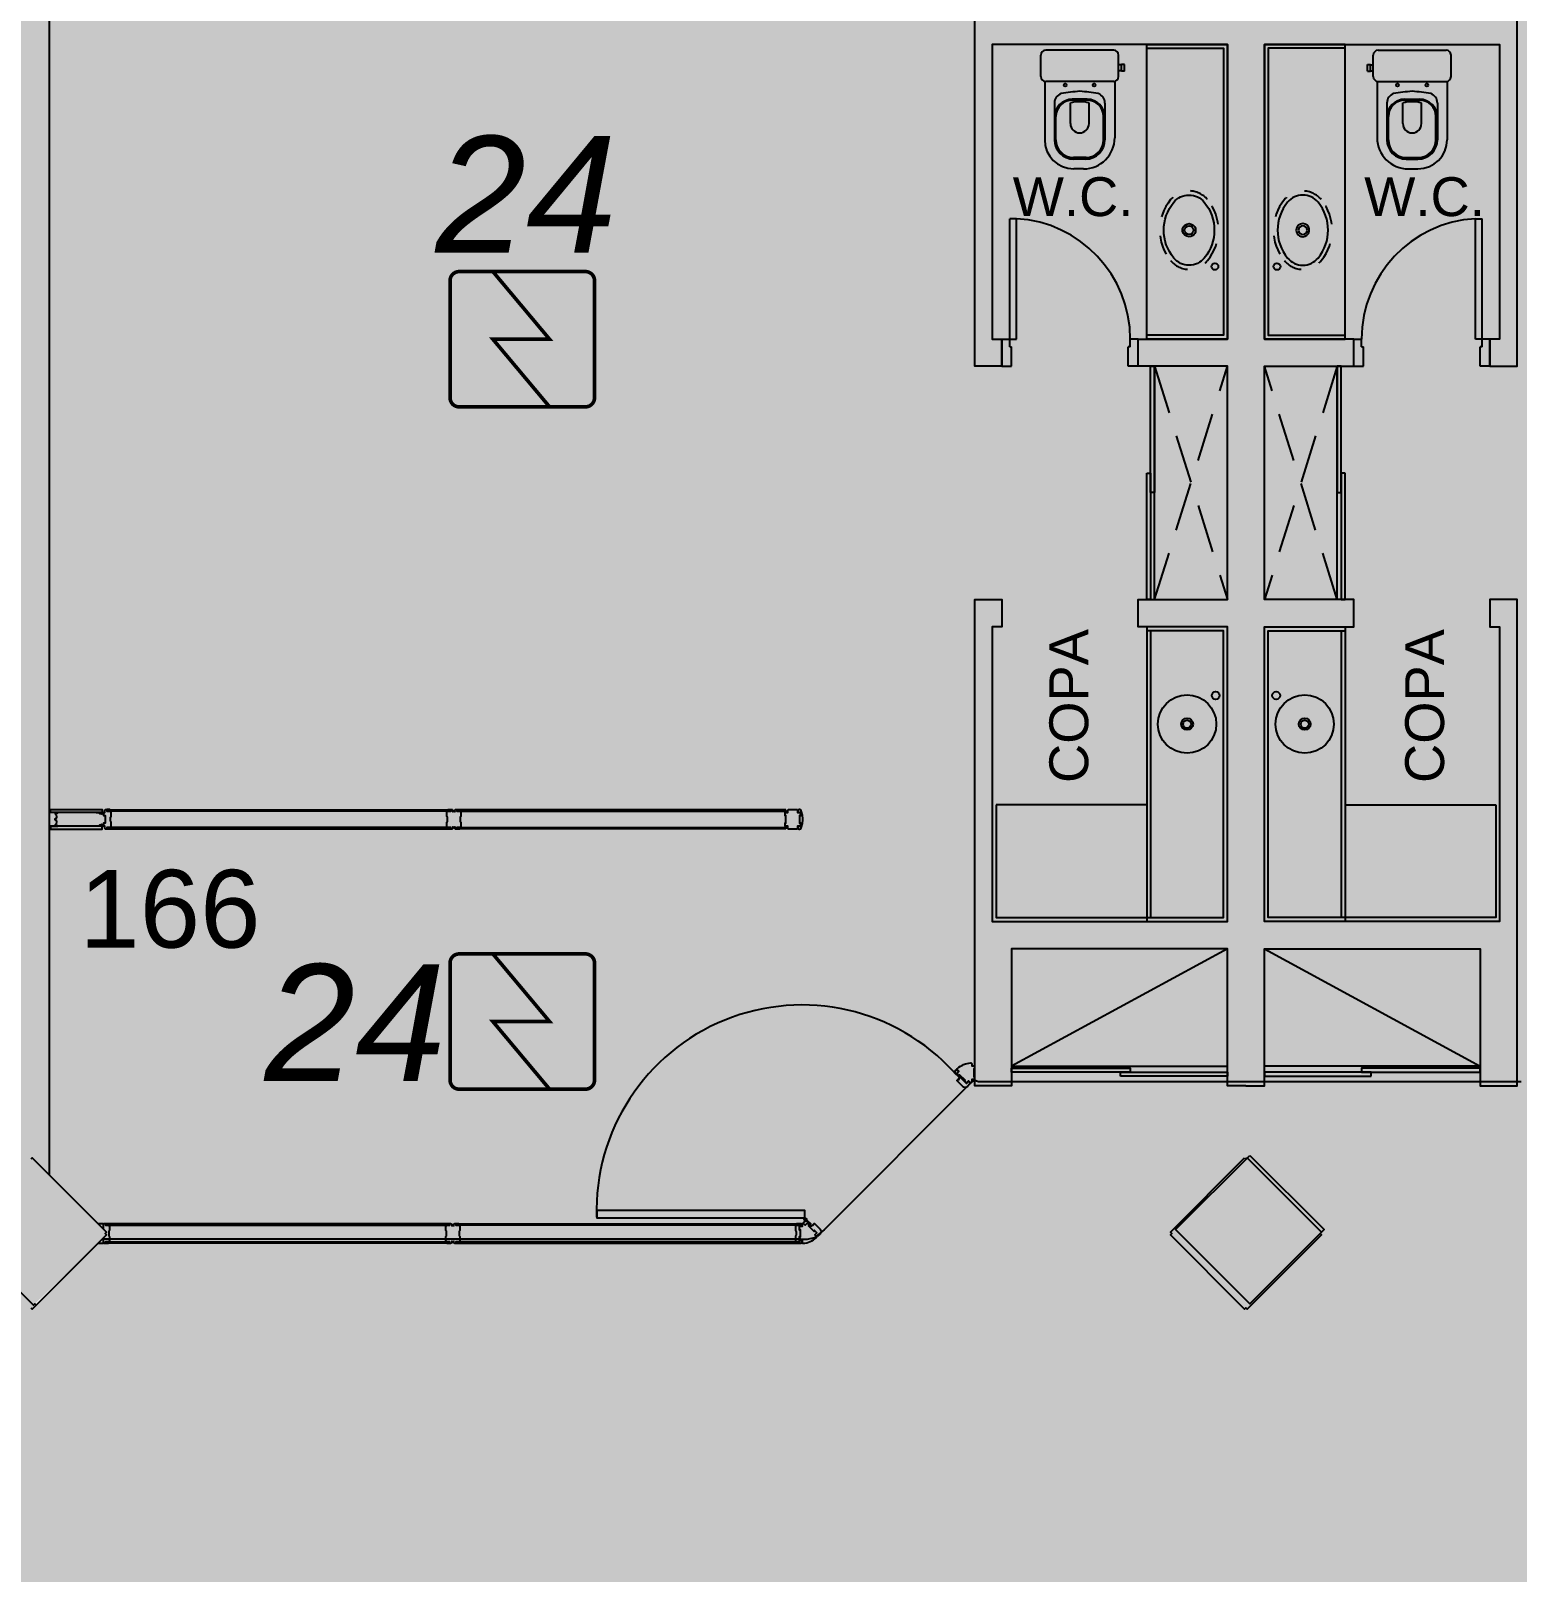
# Model space of a CAD drawing. Header units: metres. Extents: x -331 to 2982, y 362 to 2539.
# Drawn here: x 802.87 to 810.52, y 1625.07 to 1633 of the extents above; entities that cross this region are included whole.
import ezdxf

# ---------------------------------------------------------------- set-up
doc = ezdxf.new("R2010")
doc.units = ezdxf.units.M
for name, pattern in [('DASHED2', [0.375, 0.25, -0.125]), ('XR_BL2_3 PAV$0$CONTINUOUS', [0]), ('XR_BL2_3 PAV$0$HIDDEN', [0.375, 0.25, -0.125])]:
    doc.linetypes.add(name, pattern=pattern)
doc.layers.get('0').update_dxf_attribs({"color": 251})
doc.layers.add('_corredores', color=251, linetype='Continuous', plot=False)
doc.layers.add('_salas', color=251, linetype='Continuous', plot=False)
for name, color, linetype in [('ALV', 251, 'Continuous'), ('CX', 251, 'Continuous'), ('DET. FUMAÇA', 1, 'Continuous'), ('Detector_antigo', 84, 'Continuous'), ('Div', 251, 'Continuous'), ('Est', 251, 'Continuous'), ('Mob', 251, 'Continuous'), ('Proj', 251, 'DASHED2'), ('Texto_Salas', 251, 'Continuous'), ('vid', 251, 'Continuous')]:
    doc.layers.add(name, color=color, linetype=linetype)
doc.styles.add('ARIAL', font='arial.ttf')
doc.styles.add('X3G_ENTITY_1416BAE9', font='arial.ttf', dxfattribs={"height": 0.6})
doc.styles.add('X3G_ENTITY_142279F9', font='arial.ttf', dxfattribs={"height": 0.4})

# ---------------------------------------------------------------- blocks, each defined once
blk = doc.blocks.new('Detector de fumaça')
at = {"layer": 'DET. FUMAÇA', "linetype": 'Continuous', "lineweight": 15, "const_width": 0.0187}
blk.add_lwpolyline([(774.5995, 539.8158), (775.2491, 539.8158, -0.414214), (775.2958, 539.769), (775.2958, 539.1669, -0.414214), (775.2491, 539.1202), (774.5995, 539.1202, -0.414214), (774.5527, 539.1669), (774.5527, 539.769, -0.414214)], format="xyb", close=True, dxfattribs=at)
blk.add_lwpolyline([(774.773, 539.8158), (775.0645, 539.468), (774.773, 539.468), (775.0645, 539.1202)], dxfattribs=at)

msp = doc.modelspace()

# ---------------------------------------------------------------- hatches: boundary and pattern name
at = {"layer": '_corredores', "transparency": 33554508}
h = msp.add_hatch(color=256, dxfattribs=at)
h.dxf.hatch_style = 1
h.paths.add_polyline_path([(849.579, 1608.9411), (849.579, 1612.2161), (852.229, 1612.2161), (852.229, 1614.6511), (851.629, 1614.6511), (851.629, 1624.5643), (870.399, 1624.5643), (870.399, 1626.4001), (870.209, 1626.4001), (870.209, 1626.5971), (870.023, 1626.7843), (866.324, 1626.785), (866.3084, 1626.7515), (866.2038, 1626.8336), (865.4424, 1627.5943), (864.014, 1627.5943), (862.5855, 1627.5943), (861.7756, 1626.785), (861.74, 1626.785), (861.7364, 1626.7841), (861.7229, 1626.7829), (861.7049, 1626.7829), (858.1107, 1626.785), (857.764, 1626.4383), (857.4173, 1626.785), (853.8241, 1626.785), (853.8085, 1626.7515), (853.7038, 1626.8336), (852.9425, 1627.5943), (851.514, 1627.5943), (849.7675, 1627.5943), (849.7675, 1626.8343), (849.6275, 1626.8343), (849.6275, 1629.9143), (841.254, 1629.9143), (841.254, 1628.0743), (840.4941, 1628.0743), (840.4941, 1627.1161), (840.7759, 1626.8343), (840.3941, 1626.4525), (840.0615, 1626.785), (836.4544, 1626.785), (836.4387, 1626.7515), (836.3341, 1626.8336), (835.5727, 1627.5943), (834.1443, 1627.5943), (832.7159, 1627.5943), (831.9059, 1626.785), (831.8704, 1626.785), (831.8668, 1626.7841), (831.8533, 1626.7829), (831.8353, 1626.7829), (828.241, 1626.785), (827.8943, 1626.4383), (827.5477, 1626.785), (823.9539, 1626.785), (823.9383, 1626.7515), (823.8336, 1626.8336), (823.0723, 1627.5943), (821.6438, 1627.5943), (820.2154, 1627.5943), (819.4055, 1626.785), (819.3699, 1626.785), (819.3663, 1626.7841), (819.3528, 1626.7829), (819.3348, 1626.7829), (815.7405, 1626.785), (815.3939, 1626.4383), (815.0472, 1626.785), (811.4539, 1626.785), (811.4383, 1626.7515), (811.3337, 1626.8336), (810.5723, 1627.5943), (809.1439, 1627.5943), (807.7155, 1627.5943), (806.9055, 1626.785), (806.8699, 1626.785), (806.8664, 1626.7841), (806.8529, 1626.7829), (806.8349, 1626.7829), (803.2406, 1626.785), (802.8939, 1626.4383), (802.5473, 1626.785), (798.9539, 1626.785), (798.9383, 1626.7515), (798.8337, 1626.8336), (798.0723, 1627.5943), (796.6439, 1627.5943), (795.2155, 1627.5943), (794.4055, 1626.785), (794.3699, 1626.785), (794.3664, 1626.7841), (794.3529, 1626.7829), (794.3349, 1626.7829), (790.7406, 1626.785), (790.3939, 1626.4383), (790.0473, 1626.785), (786.454, 1626.785), (786.4384, 1626.7515), (786.3338, 1626.8336), (785.5724, 1627.5943), (784.144, 1627.5943), (782.7155, 1627.5943), (781.9056, 1626.785), (781.87, 1626.785), (781.8664, 1626.7841), (781.8529, 1626.7829), (781.8349, 1626.7829), (778.2407, 1626.785), (777.894, 1626.4383), (777.5473, 1626.785), (773.9541, 1626.785), (773.9385, 1626.7515), (773.8338, 1626.8336), (773.0725, 1627.5943), (771.644, 1627.5943), (770.2156, 1627.5943), (769.4057, 1626.785), (769.3701, 1626.785), (769.3665, 1626.7841), (769.353, 1626.7829), (769.335, 1626.7829), (765.635, 1626.7843), (765.449, 1626.5971), (765.449, 1626.4001), (765.259, 1626.4001), (765.259, 1624.5643), (770.104, 1624.5643), (770.104, 1614.6511), (770.414, 1614.6511), (770.414, 1605.5311), (765.029, 1605.5311), (765.029, 1610.8311), (763.829, 1610.8311), (763.829, 1605.5311), (755.929, 1605.5311), (755.929, 1610.8311), (754.829, 1610.8311), (754.829, 1605.5311), (746.079, 1605.5311), (746.079, 1601.9161), (748.449, 1601.9161), (748.449, 1603.6161), (748.049, 1603.6161), (748.049, 1603.8161), (754.474, 1603.8161), (754.474, 1603.6161), (754.149, 1603.6161), (754.149, 1601.9161), (754.474, 1601.9161), (754.474, 1601.7161), (754.474, 1601.1911), (757.974, 1601.1911), (757.974, 1603.5911), (757.974, 1603.7911), (768.029, 1603.7911), (768.029, 1603.7711), (768.834, 1603.7711), (768.834, 1595.8111), (768.004, 1595.8111), (768.004, 1595.7911), (762.364, 1595.7911), (762.364, 1590.5811), (754.174, 1590.5811), (754.174, 1593.0661), (752.499, 1593.0661), (752.499, 1560.5411), (752.299, 1560.5411), (752.299, 1561.4411), (751.199, 1561.4411), (751.199, 1558.1161), (752.299, 1558.1161), (752.299, 1559.1161), (752.499, 1559.1161), (752.499, 1557.1161), (755.419, 1557.1161), (755.419, 1558.9661), (753.924, 1558.9661), (753.924, 1563.4411), (754.189, 1563.4411), (754.189, 1587.6511), (760.824, 1587.6511), (760.824, 1587.7411), (768.929, 1587.7411), (768.929, 1563.8411), (770.329, 1563.8411), (770.329, 1587.7411), (771.929, 1587.7411), (773.029, 1587.7411), (775.879, 1587.7411), (775.879, 1586.6411), (777.179, 1586.6411), (777.179, 1587.7411), (788.779, 1587.7411), (788.779, 1586.6411), (790.079, 1586.6411), (790.079, 1587.7411), (802.329, 1587.7411), (804.029, 1587.7411), (844.979, 1587.7411), (844.979, 1587.9161), (845.279, 1587.9161), (845.279, 1587.5625), (845.279, 1563.2411), (806.429, 1563.2411), (806.429, 1563.4411), (806.629, 1563.4411), (806.629, 1565.7911), (806.229, 1565.7911), (806.229, 1585.1911), (806.629, 1585.1911), (806.629, 1587.5411), (803.039, 1587.5411), (803.039, 1576.8411), (798.689, 1576.8411), (796.094, 1576.8411, -0.496898), (794.3598, 1575.527), (793.5592, 1573.0628), (798.509, 1571.4495), (798.509, 1560.7211), (794.829, 1560.7211), (794.829, 1560.5411), (794.829, 1557.5511), (801.129, 1557.5511), (801.129, 1556.4511), (802.329, 1556.4511), (802.329, 1557.5511), (805.229, 1557.5511), (805.229, 1556.4511), (806.429, 1556.4511), (806.429, 1560.6911), (845.279, 1560.6911), (845.279, 1555.9965), (846.404, 1555.9965), (846.404, 1556.8911), (846.054, 1556.8911), (846.054, 1556.9911), (846.454, 1556.9911), (846.454, 1560.6911), (849.204, 1560.6911), (849.204, 1556.9911), (849.604, 1556.9911), (849.604, 1556.8911), (849.254, 1556.8911), (849.254, 1555.9965), (850.479, 1555.9965), (850.479, 1563.2411), (849.579, 1563.2411), (849.579, 1572.2911), (849.579, 1575.9411), (849.579, 1587.5625), (849.579, 1588.1411), (849.679, 1588.1411), (849.679, 1587.9911), (866.719, 1587.9911), (870.339, 1587.9911), (870.339, 1595.7911), (866.429, 1595.7911), (866.429, 1595.7211), (852.429, 1595.7211), (852.429, 1590.3911), (849.579, 1590.3911)])
h.paths.add_polyline_path([(845.139, 1595.8411), (845.279, 1595.8411), (845.279, 1590.3411), (839.679, 1590.3411), (775.879, 1590.3411), (773.004, 1590.3411), (773.004, 1595.8111), (771.774, 1595.8111), (771.774, 1603.7661), (773.119, 1603.7661), (773.119, 1603.8211), (845.139, 1603.8211)], flags=16)
h.paths.add_polyline_path([(846.026, 1605.5311), (845.019, 1605.5311), (845.019, 1609.9311), (845.029, 1610.8311), (843.829, 1610.8311), (843.829, 1605.5311), (835.029, 1605.5311), (835.029, 1610.8311), (833.829, 1610.8311), (833.829, 1605.5311), (825.029, 1605.5311), (825.029, 1610.8311), (823.829, 1610.8311), (823.829, 1605.5311), (815.029, 1605.5311), (815.029, 1610.8311), (813.829, 1610.8311), (813.829, 1605.5311), (805.029, 1605.5311), (805.029, 1610.8311), (803.829, 1610.8311), (803.829, 1605.5311), (795.029, 1605.5311), (795.029, 1610.8311), (793.829, 1610.8311), (793.829, 1605.5311), (785.029, 1605.5311), (785.029, 1610.8311), (783.829, 1610.8311), (783.829, 1605.5311), (775.029, 1605.5311), (775.029, 1610.8311), (773.999, 1610.8311), (773.999, 1605.5311), (773.214, 1605.5311), (773.214, 1614.6511), (773.144, 1614.6511), (773.1437, 1620.1313), (775.1643, 1620.1313), (775.1643, 1622.0513), (773.6443, 1622.0513), (773.6443, 1621.6313), (773.184, 1621.6313), (773.184, 1624.5643), (845.949, 1624.5632), (845.9494, 1621.6313), (845.4887, 1621.6313), (845.4887, 1622.0513), (843.9887, 1622.0513), (843.9887, 1621.6313), (843.9687, 1620.1313), (845.9487, 1620.1313), (845.949, 1614.6511), (846.026, 1614.6511)], flags=16)
h.paths.add_polyline_path([(865.1904, 1593.8059, -2.788173), (864.4071, 1590.6278), (864.5694, 1590.7057), (864.758, 1590.3806), (866.0583, 1591.2781, -0.450063), (866.3503, 1592.4627), (865.616, 1593.8618), (865.2979, 1593.6615)], flags=16)
h.paths.add_polyline_path([(845.264, 1626.4525), (844.8822, 1626.8343), (845.264, 1627.2162), (845.6458, 1626.8343)], flags=16)
h.paths.add_polyline_path([(851.514, 1626.4525), (851.1322, 1626.8343), (851.514, 1627.2162), (851.8958, 1626.8343)], flags=16)
h.paths.add_polyline_path([(834.1442, 1626.4525), (833.7624, 1626.8343), (834.1442, 1627.2162), (834.526, 1626.8343)], flags=16)
h.paths.add_polyline_path([(864.014, 1626.4525), (863.6322, 1626.8343), (864.014, 1627.2162), (864.3958, 1626.8343)], flags=16)
h.paths.add_polyline_path([(821.6442, 1626.4525), (821.2623, 1626.8343), (821.6442, 1627.2162), (822.026, 1626.8343)], flags=16)
h.paths.add_polyline_path([(809.5258, 1626.8343), (809.144, 1626.4525), (808.7622, 1626.8343), (809.144, 1627.2162)], flags=16)
h.paths.add_polyline_path([(797.0258, 1626.8343), (796.644, 1626.4525), (796.2622, 1626.8343), (796.644, 1627.2162)], flags=16)
h.paths.add_polyline_path([(784.5258, 1626.8343), (784.1439, 1626.4525), (783.7621, 1626.8343), (784.1439, 1627.2162)], flags=16)
h.paths.add_polyline_path([(772.0258, 1626.8343), (771.644, 1626.4525), (771.2622, 1626.8343), (771.644, 1627.2162)], flags=16)
h.paths.add_polyline_path([(767.5755, 1593.944), (767.4281, 1593.8407), (767.223, 1594.0851), (766.3285, 1593.1906, -0.414214), (766.3285, 1592.3916), (767.223, 1591.4971), (767.4281, 1591.7414), (767.5755, 1591.6382, -3.171595)], flags=16)
at = {"layer": '_salas', "transparency": 33554559}
h = msp.add_hatch(color=256, dxfattribs=at)
h.dxf.hatch_style = 1
h.paths.add_polyline_path([(870.379, 1637.7293), (851.629, 1637.7293), (851.629, 1639.2843), (851.299, 1639.2843), (851.299, 1637.7293), (840.564, 1637.7293), (840.564, 1639.2843), (840.234, 1639.2843), (840.234, 1637.7293), (765.239, 1637.7293), (765.239, 1626.3801), (765.429, 1626.3801), (765.429, 1626.5771), (765.615, 1626.7643), (769.3501, 1626.765), (769.3826, 1626.773), (769.4342, 1626.8136), (770.1916, 1627.5703), (770.2047, 1627.5834), (770.229, 1627.5743), (771.624, 1627.5743), (773.0191, 1627.5743), (773.0434, 1627.5834), (773.0565, 1627.5703), (773.8138, 1626.8136), (773.8655, 1626.773), (773.898, 1626.765), (777.5273, 1626.765), (777.8669, 1626.4254), (777.8811, 1626.4254), (778.2207, 1626.765), (781.85, 1626.765), (781.8825, 1626.773), (781.9342, 1626.8136), (782.6915, 1627.5703), (782.7046, 1627.5834), (782.7289, 1627.5743), (784.124, 1627.5743), (785.519, 1627.5743), (785.5433, 1627.5834), (785.5564, 1627.5703), (786.3138, 1626.8136), (786.3654, 1626.773), (786.3979, 1626.765), (790.0273, 1626.765), (790.3669, 1626.4254), (790.3739, 1626.4325), (790.7206, 1626.765), (794.3499, 1626.765), (794.3824, 1626.773), (794.4341, 1626.8136), (795.1914, 1627.5703), (795.2045, 1627.5834), (795.2289, 1627.5743), (796.6239, 1627.5743), (798.0189, 1627.5743), (798.0433, 1627.5834), (798.0564, 1627.5703), (798.8137, 1626.8136), (798.8654, 1626.773), (798.8979, 1626.765), (802.5273, 1626.765), (802.8669, 1626.4254), (802.8739, 1626.4325), (803.2206, 1626.765), (806.8499, 1626.765), (806.8824, 1626.773), (806.9341, 1626.8136), (807.6914, 1627.5703), (807.7045, 1627.5834), (807.7289, 1627.5743), (809.1239, 1627.5743), (810.5189, 1627.5743), (810.5433, 1627.5834), (810.5564, 1627.5703), (811.3137, 1626.8136), (811.3654, 1626.773), (811.3979, 1626.765), (815.0272, 1626.765), (815.3668, 1626.4254), (815.3739, 1626.4325), (815.7205, 1626.765), (819.3499, 1626.765), (819.3824, 1626.773), (819.434, 1626.8136), (820.1914, 1627.5703), (820.2045, 1627.5834), (820.2288, 1627.5743), (821.6238, 1627.5743), (823.0189, 1627.5743), (823.0432, 1627.5834), (823.0563, 1627.5703), (823.8136, 1626.8136), (823.8653, 1626.773), (823.8978, 1626.765), (827.5277, 1626.765), (827.8673, 1626.4254), (827.8743, 1626.4325), (828.221, 1626.765), (831.8504, 1626.765), (831.8828, 1626.773), (831.9345, 1626.8136), (832.6919, 1627.5703), (832.7049, 1627.5834), (832.7293, 1627.5743), (834.1243, 1627.5743), (835.5193, 1627.5743), (835.5437, 1627.5834), (835.5568, 1627.5703), (836.3141, 1626.8136), (836.3658, 1626.773), (836.3983, 1626.765), (840.0415, 1626.765), (840.3741, 1626.4325), (840.7559, 1626.8143), (840.4741, 1627.0961), (840.4741, 1628.0543), (841.234, 1628.0543), (841.234, 1629.8943), (849.6075, 1629.8943), (849.6075, 1626.8143), (849.7475, 1626.8143), (849.7475, 1627.5743), (851.494, 1627.5743), (852.8891, 1627.5743), (852.9134, 1627.5834), (852.9265, 1627.5703), (853.6838, 1626.8136), (853.7355, 1626.773), (853.768, 1626.765), (857.3973, 1626.765), (857.7369, 1626.4254), (857.744, 1626.4325), (858.0907, 1626.765), (861.72, 1626.765), (861.7525, 1626.773), (861.8042, 1626.8136), (862.5615, 1627.5703), (862.5746, 1627.5834), (862.5989, 1627.5743), (863.994, 1627.5743), (865.389, 1627.5743), (865.4133, 1627.5834), (865.4264, 1627.5703), (866.1838, 1626.8136), (866.2354, 1626.773), (866.2679, 1626.765), (870.003, 1626.7643), (870.189, 1626.5771), (870.189, 1626.3801), (870.379, 1626.3801), (870.379, 1626.3801)])
h = msp.add_hatch(color=256, dxfattribs=at)
h.dxf.hatch_style = 1
h.paths.add_polyline_path([(870.399, 1637.7493), (851.649, 1637.7493), (851.649, 1639.3043), (851.319, 1639.3043), (851.319, 1637.7493), (840.584, 1637.7493), (840.584, 1639.3043), (840.254, 1639.3043), (840.254, 1637.7493), (765.259, 1637.7493), (765.259, 1626.4001), (765.449, 1626.4001), (765.449, 1626.5971), (765.635, 1626.7843), (769.3701, 1626.785), (769.4026, 1626.793), (769.4542, 1626.8336), (770.2116, 1627.5903), (770.2247, 1627.6034), (770.249, 1627.5943), (771.644, 1627.5943), (773.0391, 1627.5943), (773.0634, 1627.6034), (773.0765, 1627.5903), (773.8338, 1626.8336), (773.8855, 1626.793), (773.918, 1626.785), (777.5473, 1626.785), (777.8869, 1626.4454), (777.894, 1626.4525), (778.2407, 1626.785), (781.87, 1626.785), (781.9025, 1626.793), (781.9542, 1626.8336), (782.7115, 1627.5903), (782.7246, 1627.6034), (782.7489, 1627.5943), (784.144, 1627.5943), (785.539, 1627.5943), (785.5633, 1627.6034), (785.5764, 1627.5903), (786.3338, 1626.8336), (786.3854, 1626.793), (786.4179, 1626.785), (790.0473, 1626.785), (790.3869, 1626.4454), (790.3939, 1626.4525), (790.7406, 1626.785), (794.3699, 1626.785), (794.4024, 1626.793), (794.4541, 1626.8336), (795.2114, 1627.5903), (795.2245, 1627.6034), (795.2489, 1627.5943), (796.6439, 1627.5943), (798.0389, 1627.5943), (798.0633, 1627.6034), (798.0764, 1627.5903), (798.8337, 1626.8336), (798.8854, 1626.793), (798.9179, 1626.785), (802.5473, 1626.785), (802.8869, 1626.4454), (802.8939, 1626.4525), (803.2406, 1626.785), (806.8699, 1626.785), (806.9024, 1626.793), (806.9541, 1626.8336), (807.7114, 1627.5903), (807.7245, 1627.6034), (807.7489, 1627.5943), (809.1439, 1627.5943), (810.5389, 1627.5943), (810.5633, 1627.6034), (810.5764, 1627.5903), (811.3337, 1626.8336), (811.3854, 1626.793), (811.4179, 1626.785), (815.0472, 1626.785), (815.3868, 1626.4454), (815.3939, 1626.4525), (815.7405, 1626.785), (819.3699, 1626.785), (819.4024, 1626.793), (819.454, 1626.8336), (820.2114, 1627.5903), (820.2245, 1627.6034), (820.2488, 1627.5943), (821.6438, 1627.5943), (823.0389, 1627.5943), (823.0632, 1627.6034), (823.0763, 1627.5903), (823.8336, 1626.8336), (823.8853, 1626.793), (823.9178, 1626.785), (827.5477, 1626.785), (827.8873, 1626.4454), (827.8943, 1626.4525), (828.241, 1626.785), (831.8704, 1626.785), (831.9028, 1626.793), (831.9545, 1626.8336), (832.7119, 1627.5903), (832.7249, 1627.6034), (832.7493, 1627.5943), (834.1443, 1627.5943), (835.5393, 1627.5943), (835.5637, 1627.6034), (835.5768, 1627.5903), (836.3341, 1626.8336), (836.3858, 1626.793), (836.4183, 1626.785), (840.0615, 1626.785), (840.3941, 1626.4525), (840.7759, 1626.8343), (840.4941, 1627.1161), (840.4941, 1628.0743), (841.254, 1628.0743), (841.254, 1629.9143), (849.6275, 1629.9143), (849.6275, 1626.8343), (849.7675, 1626.8343), (849.7675, 1627.5943), (851.514, 1627.5943), (852.9091, 1627.5943), (852.9334, 1627.6034), (852.9465, 1627.5903), (853.7038, 1626.8336), (853.7555, 1626.793), (853.788, 1626.785), (857.4173, 1626.785), (857.7569, 1626.4454), (857.764, 1626.4525), (858.1107, 1626.785), (861.74, 1626.785), (861.7725, 1626.793), (861.8242, 1626.8336), (862.5815, 1627.5903), (862.5946, 1627.6034), (862.6189, 1627.5943), (864.014, 1627.5943), (865.409, 1627.5943), (865.4333, 1627.6034), (865.4464, 1627.5903), (866.2038, 1626.8336), (866.2554, 1626.793), (866.2879, 1626.785), (870.023, 1626.7843), (870.209, 1626.5971), (870.209, 1626.4001), (870.399, 1626.4001), (870.399, 1626.4001)])
h = msp.add_hatch(color=256, dxfattribs=at)
h.dxf.hatch_style = 1
h.paths.add_polyline_path([(797.0258, 1626.8343), (796.644, 1627.2162), (796.2622, 1626.8343), (796.644, 1626.4525)])
h.paths.add_polyline_path([(809.144, 1627.2162), (808.7622, 1626.8343), (809.144, 1626.4525), (809.5258, 1626.8343)])
h.paths.add_polyline_path([(822.026, 1626.8343), (821.6442, 1627.2162), (821.2623, 1626.8343), (821.6442, 1626.4525)])
h = msp.add_hatch(color=256, dxfattribs=at)
h.dxf.hatch_style = 1
h.paths.add_polyline_path([(797.0058, 1626.8143), (796.624, 1627.1962), (796.2422, 1626.8143), (796.624, 1626.4325)])
h.paths.add_polyline_path([(809.124, 1627.1962), (808.7422, 1626.8143), (809.124, 1626.4325), (809.5058, 1626.8143)])
h.paths.add_polyline_path([(822.006, 1626.8143), (821.6242, 1627.1962), (821.2423, 1626.8143), (821.6242, 1626.4325)])

# ---------------------------------------------------------------- linework, layer by layer
at = {"color": 251, "true_color": 0x606060}
msp.add_lwpolyline([(810.5389, 1627.5943), (809.1439, 1627.5943), (807.7489, 1627.5943), (807.7245, 1627.6034), (807.7114, 1627.5903), (806.9541, 1626.8336), (806.9024, 1626.793), (806.8664, 1626.7841), (806.8529, 1626.7829), (806.8349, 1626.7829), (806.8339, 1626.785), (803.2406, 1626.785), (802.901, 1626.4454), (802.8939, 1626.4525), (802.8869, 1626.4454), (802.5473, 1626.785)], dxfattribs=at)
at = {"color": 251}
msp.add_lwpolyline([(809.144, 1627.2162), (809.5258, 1626.8343), (809.144, 1626.4525), (808.7622, 1626.8343)], close=True, dxfattribs=at)
msp.add_lwpolyline([(809.144, 1627.2162), (809.5258, 1626.8343), (809.144, 1626.4525), (808.7622, 1626.8343)], close=True, dxfattribs=at)
at = {"layer": 'ALV'}
msp.add_line((802.9689, 1635.1133), (802.9689, 1627.1153), dxfattribs=at)
for points in [[(809.1239, 1627.5743), (809.0289, 1627.5743), (809.0289, 1628.2793), (807.9189, 1628.2793), (807.9189, 1627.5743), (807.7289, 1627.5743), (807.7289, 1630.0743), (807.8689, 1630.0743), (807.8689, 1629.9343), (807.8189, 1629.9343), (807.8189, 1628.4193), (809.0289, 1628.4193), (809.0289, 1629.9343), (808.5689, 1629.9343), (808.5689, 1630.0743), (809.0289, 1630.0743), (809.0289, 1631.2743), (808.5689, 1631.2743), (808.5689, 1631.4143), (809.0289, 1631.4143), (809.0289, 1632.9293), (807.8189, 1632.9293), (807.8189, 1631.4143), (807.8689, 1631.4143), (807.8689, 1631.2743), (807.7289, 1631.2743), (807.7289, 1634.7243)], [(809.1239, 1627.5743), (809.2189, 1627.5743), (809.2189, 1628.2793), (810.3289, 1628.2793), (810.3289, 1627.5743), (810.5189, 1627.5743), (810.5189, 1630.0743), (810.3789, 1630.0743), (810.3789, 1629.9343), (810.4289, 1629.9343), (810.4289, 1628.4193), (809.2189, 1628.4193), (809.2189, 1629.9343), (809.6789, 1629.9343), (809.6789, 1630.0743), (809.2189, 1630.0743), (809.2189, 1631.2743), (809.6789, 1631.2743), (809.6789, 1631.4143), (809.2189, 1631.4143), (809.2189, 1632.9293), (810.4289, 1632.9293), (810.4289, 1631.4143), (810.3789, 1631.4143), (810.3789, 1631.2743), (810.5189, 1631.2743), (810.5189, 1634.7243)]]:
    msp.add_lwpolyline(points, dxfattribs=at)
at = {"layer": 'CX'}
for p, q in [((807.9089, 1631.4143), (807.9089, 1632.0333)), ((807.9439, 1632.0333), (807.9089, 1632.0333)), ((807.9439, 1631.4143), (807.9439, 1632.0333)), ((810.3039, 1631.4143), (810.3039, 1632.0333)), ((810.3039, 1632.0333), (810.3389, 1632.0333)), ((810.3389, 1631.4143), (810.3389, 1632.0333)), ((807.8689, 1631.2743), (807.8689, 1631.4143)), ((807.8689, 1631.4143), (807.9089, 1631.4143)), ((807.9089, 1631.4143), (807.9439, 1631.4143)), ((807.9089, 1631.3743), (807.9089, 1631.4143)), ((807.9089, 1631.3743), (807.9189, 1631.3743)), ((807.9189, 1631.2743), (807.9189, 1631.3743)), ((808.5189, 1631.2743), (808.5189, 1631.3743)), ((808.5289, 1631.3743), (808.5189, 1631.3743)), ((808.5689, 1631.4143), (808.5289, 1631.4143)), ((808.5289, 1631.3743), (808.5289, 1631.4143)), ((808.5689, 1631.2743), (808.5689, 1631.4143)), ((809.6789, 1631.2743), (809.6789, 1631.4143)), ((809.6789, 1631.4143), (809.7189, 1631.4143)), ((809.7189, 1631.3743), (809.7189, 1631.4143)), ((809.7189, 1631.3743), (809.7289, 1631.3743)), ((809.7289, 1631.2743), (809.7289, 1631.3743)), ((810.3389, 1631.4143), (810.3039, 1631.4143)), ((810.3289, 1631.2743), (810.3289, 1631.3743)), ((810.3389, 1631.3743), (810.3289, 1631.3743)), ((810.3389, 1631.3743), (810.3389, 1631.4143)), ((810.3789, 1631.4143), (810.3389, 1631.4143)), ((810.3789, 1631.2743), (810.3789, 1631.4143)), ((807.8689, 1631.2743), (807.9189, 1631.2743)), ((808.5689, 1631.2743), (808.5189, 1631.2743)), ((809.6789, 1631.2743), (809.7289, 1631.2743)), ((810.3789, 1631.2743), (810.3289, 1631.2743))]:
    msp.add_line(p, q, dxfattribs=at)
for points in [[(803.0083, 1628.9563), (803.0059, 1628.9668, 0.194954), (803.0051, 1628.9681), (803.0034, 1628.9691, -0.387702), (803.0027, 1628.9717), (803.0044, 1628.9748), (803.0039, 1628.9751), (803.0015, 1628.9705), (803.0011, 1628.9712), (803.0011, 1628.9777), (803.0129, 1628.9777), (803.0129, 1628.9793), (802.9689, 1628.9793), (802.9689, 1628.9093), (803.0129, 1628.9093), (803.0129, 1628.9109), (803.0011, 1628.9109), (803.0011, 1628.9174), (803.0015, 1628.9181), (803.0039, 1628.9136), (803.0044, 1628.9138), (803.0027, 1628.9169, -0.387702), (803.0034, 1628.9195), (803.0051, 1628.9206, 0.194954), (803.0059, 1628.9218), (803.0083, 1628.9323, 0.268551), (803.0069, 1628.9371), (802.9991, 1628.9422), (802.9991, 1628.9465), (803.0069, 1628.9515, 0.268551)], [(805.0477, 1628.9863), (805.0517, 1628.9863, -0.414214), (805.0547, 1628.9833), (805.0547, 1628.9887, -0.439162), (805.0607, 1628.9953), (805.0787, 1628.9953, -0.414214), (805.0797, 1628.9943), (805.0797, 1628.9938), (805.0647, 1628.9938), (805.0647, 1628.9865), (805.0795, 1628.9865, -0.322891), (805.0852, 1628.9813), (805.0852, 1628.961, -0.13729), (805.0845, 1628.9584), (805.0829, 1628.9558, 0.13729), (805.0822, 1628.9532), (805.0822, 1628.9443), (805.0822, 1628.9355, 0.13729), (805.0829, 1628.9329), (805.0845, 1628.9303, -0.13729), (805.0852, 1628.9277), (805.0852, 1628.9073, -0.322891), (805.0795, 1628.9021), (805.0647, 1628.9021), (805.0647, 1628.8948), (805.0797, 1628.8948), (805.0797, 1628.8943, -0.414214), (805.0787, 1628.8933), (805.0607, 1628.8933, -0.439162), (805.0547, 1628.9), (805.0547, 1628.9053, -0.414214), (805.0517, 1628.9023), (805.0477, 1628.9023, -0.414214), (805.0447, 1628.9053), (805.0447, 1628.9, -0.439162), (805.0388, 1628.8933), (805.0207, 1628.8933, -0.414214), (805.0197, 1628.8943), (805.0197, 1628.8948), (805.0347, 1628.8948), (805.0347, 1628.9021), (805.0199, 1628.9021, -0.322891), (805.0142, 1628.9073), (805.0142, 1628.9277, -0.13729), (805.015, 1628.9303), (805.0165, 1628.9329, 0.13729), (805.0173, 1628.9355), (805.0173, 1628.9443), (805.0173, 1628.9532, 0.13729), (805.0165, 1628.9558), (805.015, 1628.9584, -0.13729), (805.0142, 1628.961), (805.0142, 1628.9813, -0.322891), (805.0199, 1628.9865), (805.0347, 1628.9865), (805.0347, 1628.9938), (805.0197, 1628.9938), (805.0197, 1628.9943, -0.414214), (805.0207, 1628.9953), (805.0388, 1628.9953, -0.439162), (805.0447, 1628.9887), (805.0447, 1628.9833, -0.414214)], [(806.7547, 1628.9646), (806.7547, 1628.9618), (806.7537, 1628.9618, -0.414214), (806.7532, 1628.9623), (806.7532, 1628.9793), (806.7682, 1628.9793), (806.7682, 1628.9903, -0.414214), (806.7732, 1628.9953), (806.8132, 1628.9953, -0.414214), (806.8182, 1628.9903), (806.8182, 1628.9793), (806.8332, 1628.9793), (806.8332, 1628.9623, -0.414214), (806.8327, 1628.9618), (806.8317, 1628.9618), (806.8317, 1628.9628, 0.414214), (806.8299, 1628.9646), (806.8282, 1628.9646), (806.8282, 1628.9241), (806.8299, 1628.9241, 0.414214), (806.8317, 1628.9258), (806.8317, 1628.9268), (806.8327, 1628.9268, -0.414214), (806.8332, 1628.9263), (806.8332, 1628.9093), (806.8182, 1628.9093), (806.8182, 1628.8983, -0.414214), (806.8132, 1628.8933), (806.7932, 1628.8933), (806.7732, 1628.8933, -0.414214), (806.7682, 1628.8983), (806.7682, 1628.9093), (806.7532, 1628.9093), (806.7532, 1628.9263, -0.414214), (806.7537, 1628.9268), (806.7547, 1628.9268), (806.7547, 1628.9241), (806.7582, 1628.9241), (806.7582, 1628.9646)], [(806.8276, 1628.8933, 0.32019), (806.837, 1628.9001, -0.002744), (806.8404, 1628.9109, 0.332744), (806.8399, 1628.912, -0.702025), (806.8406, 1628.9157, 0.317833), (806.8414, 1628.9165, 0.05088), (806.8442, 1628.9443, 0.05088), (806.8414, 1628.9721, 0.317833), (806.8406, 1628.973, -0.702025), (806.8399, 1628.9767, 0.332744), (806.8404, 1628.9778, -0.002744), (806.837, 1628.9886, 0.32019), (806.8276, 1628.9953), (806.8253, 1628.9953, 0.414214), (806.8203, 1628.9903), (806.8203, 1628.9793), (806.8332, 1628.9793), (806.8332, 1628.9623, -0.414214), (806.8327, 1628.9618), (806.8317, 1628.9618), (806.8317, 1628.9628, 0.414214), (806.8299, 1628.9646), (806.8282, 1628.9646), (806.8282, 1628.9241), (806.8299, 1628.9241, 0.414214), (806.8317, 1628.9258), (806.8317, 1628.9268), (806.8327, 1628.9268, -0.414214), (806.8332, 1628.9263), (806.8332, 1628.9093), (806.8203, 1628.9093), (806.8203, 1628.8983, 0.414214), (806.8253, 1628.8933)], [(807.7286, 1627.659, -0.414214), (807.7281, 1627.6585), (807.7271, 1627.6585), (807.7271, 1627.6595, 0.414214), (807.7253, 1627.6612), (807.7236, 1627.6612), (807.7236, 1627.641), (807.7236, 1627.6207), (807.7253, 1627.6207, 0.414214), (807.7271, 1627.6225), (807.7271, 1627.6235), (807.7281, 1627.6235, -0.414214), (807.7286, 1627.623), (807.7286, 1627.606), (807.7136, 1627.606), (807.7136, 1627.595, -0.668179), (807.705, 1627.5914), (807.6972, 1627.5992), (807.6866, 1627.5886), (807.6746, 1627.6006, -0.414214), (807.6746, 1627.6013), (807.6753, 1627.602), (807.676, 1627.6013, 0.414214), (807.6785, 1627.6013), (807.6797, 1627.6026), (807.6511, 1627.6312), (807.6499, 1627.63, 0.414214), (807.6499, 1627.6275), (807.6506, 1627.6268), (807.6499, 1627.6261, -0.414214), (807.6492, 1627.6261), (807.6371, 1627.6381), (807.6477, 1627.6487), (807.64, 1627.6565, -0.441105), (807.6403, 1627.6639, -0.152372), (807.7081, 1627.692, -0.441105), (807.7136, 1627.687), (807.7136, 1627.676), (807.7286, 1627.676)], [(803.2474, 1626.7918), (803.2628, 1626.8073), (803.2557, 1626.8143), (803.2628, 1626.8214), (803.2474, 1626.8368), (803.2474, 1626.8589, -0.439162), (803.2533, 1626.8655), (803.2714, 1626.8655, -0.414214), (803.2724, 1626.8645), (803.2724, 1626.864), (803.2574, 1626.864), (803.2574, 1626.8567), (803.2722, 1626.8567, -0.322891), (803.2779, 1626.8515), (803.2779, 1626.8312, -0.13729), (803.2771, 1626.8286), (803.2755, 1626.826, 0.13729), (803.2748, 1626.8234), (803.2748, 1626.8145), (803.2748, 1626.8057, 0.13729), (803.2755, 1626.8031), (803.2771, 1626.8005, -0.13729), (803.2779, 1626.7979), (803.2779, 1626.7775, -0.322891), (803.2722, 1626.7723), (803.2574, 1626.7723), (803.2574, 1626.765), (803.2724, 1626.765), (803.2724, 1626.7645, -0.414214), (803.2714, 1626.7635), (803.2533, 1626.7635, -0.439162), (803.2474, 1626.7702)], [(805.0427, 1626.8565), (805.0467, 1626.8565, -0.414214), (805.0497, 1626.8535), (805.0497, 1626.8589, -0.439162), (805.0557, 1626.8655), (805.0737, 1626.8655, -0.414214), (805.0747, 1626.8645), (805.0747, 1626.864), (805.0597, 1626.864), (805.0597, 1626.8567), (805.0745, 1626.8567, -0.322891), (805.0802, 1626.8515), (805.0802, 1626.8312, -0.13729), (805.0795, 1626.8286), (805.0779, 1626.826, 0.13729), (805.0772, 1626.8234), (805.0772, 1626.8145), (805.0772, 1626.8057, 0.13729), (805.0779, 1626.8031), (805.0795, 1626.8005, -0.13729), (805.0802, 1626.7979), (805.0802, 1626.7775, -0.322891), (805.0745, 1626.7723), (805.0597, 1626.7723), (805.0597, 1626.765), (805.0747, 1626.765), (805.0747, 1626.7645, -0.414214), (805.0737, 1626.7635), (805.0557, 1626.7635, -0.439162), (805.0497, 1626.7702), (805.0497, 1626.7755, -0.414214), (805.0467, 1626.7725), (805.0427, 1626.7725, -0.414214), (805.0397, 1626.7755), (805.0397, 1626.7702, -0.439162), (805.0338, 1626.7635), (805.0157, 1626.7635, -0.414214), (805.0147, 1626.7645), (805.0147, 1626.765), (805.0297, 1626.765), (805.0297, 1626.7723), (805.0149, 1626.7723, -0.322891), (805.0092, 1626.7775), (805.0092, 1626.7979, -0.13729), (805.01, 1626.8005), (805.0115, 1626.8031, 0.13729), (805.0123, 1626.8057), (805.0123, 1626.8145), (805.0123, 1626.8234, 0.13729), (805.0115, 1626.826), (805.01, 1626.8286, -0.13729), (805.0092, 1626.8312), (805.0092, 1626.8515, -0.322891), (805.0149, 1626.8567), (805.0297, 1626.8567), (805.0297, 1626.864), (805.0147, 1626.864), (805.0147, 1626.8645, -0.414214), (805.0157, 1626.8655), (805.0338, 1626.8655, -0.439162), (805.0397, 1626.8589), (805.0397, 1626.8535, -0.414214)], [(806.8084, 1626.7985, -0.13729), (806.8091, 1626.8011), (806.8107, 1626.8037, 0.13729), (806.8114, 1626.8063), (806.8114, 1626.8151), (806.8114, 1626.824, 0.13729), (806.8107, 1626.8266), (806.8091, 1626.8292, -0.13729), (806.8084, 1626.8318), (806.8084, 1626.8521, -0.322891), (806.8141, 1626.8573), (806.8289, 1626.8573), (806.8289, 1626.8646), (806.8139, 1626.8646), (806.8139, 1626.8651, -0.414214), (806.8149, 1626.8661), (806.8329, 1626.8661, -0.439162), (806.8389, 1626.8595), (806.8389, 1626.8501), (806.826, 1626.8501), (806.826, 1626.8331, 0.414214), (806.8265, 1626.8326), (806.8275, 1626.8326), (806.8275, 1626.8336, -0.414214), (806.8292, 1626.8354), (806.831, 1626.8354), (806.831, 1626.8151), (806.831, 1626.7949), (806.8292, 1626.7949, -0.414214), (806.8275, 1626.7966), (806.8275, 1626.7976), (806.8265, 1626.7976, 0.414214), (806.826, 1626.7971), (806.826, 1626.7801), (806.8389, 1626.7801), (806.8389, 1626.7695, -0.439162), (806.8329, 1626.7629), (806.8149, 1626.7629, -0.414214), (806.8139, 1626.7639), (806.8139, 1626.7644), (806.8289, 1626.7644), (806.8289, 1626.7717), (806.8141, 1626.7717, -0.322891), (806.8084, 1626.7769)], [(806.826, 1626.7801), (806.841, 1626.7801), (806.841, 1626.7691, 0.440902), (806.8464, 1626.7641, 0.152386), (806.9142, 1626.7922, 0.440902), (806.9146, 1626.7996), (806.9068, 1626.8074), (806.9174, 1626.818), (806.9054, 1626.83, 0.414214), (806.9047, 1626.83), (806.9039, 1626.8293), (806.9047, 1626.8286, -0.414214), (806.9047, 1626.8261), (806.9034, 1626.8249), (806.8748, 1626.8535), (806.876, 1626.8548, -0.414214), (806.8785, 1626.8548), (806.8792, 1626.8541), (806.8799, 1626.8548, 0.414214), (806.8799, 1626.8555), (806.8679, 1626.8675), (806.8573, 1626.8569), (806.8495, 1626.8647, 0.668179), (806.841, 1626.8611), (806.841, 1626.8501), (806.826, 1626.8501), (806.826, 1626.8331, 0.414214), (806.8265, 1626.8326), (806.8275, 1626.8326), (806.8275, 1626.8336, -0.414214), (806.8292, 1626.8354), (806.831, 1626.8354), (806.831, 1626.8151), (806.831, 1626.7949), (806.8292, 1626.7949, -0.414214), (806.8275, 1626.7966), (806.8275, 1626.7976), (806.8265, 1626.7976, 0.414214), (806.826, 1626.7971)], [(806.8576, 1626.8572), (806.8505, 1626.8643, -0.414214), (806.8505, 1626.8713), (806.8595, 1626.8804, -0.414214), (806.8624, 1626.8804), (806.8704, 1626.8724), (806.8693, 1626.8713), (806.8697, 1626.871), (806.8711, 1626.8724), (806.8711, 1626.8724), (806.862, 1626.8813, 0.294496), (806.8599, 1626.8818, -3.099483), (806.8637, 1626.8876), (806.8656, 1626.8858), (806.8645, 1626.8848), (806.886, 1626.8637), (806.8841, 1626.8619), (806.8741, 1626.8718), (806.8741, 1626.8709), (806.8825, 1626.8626), (806.8804, 1626.8605), (806.8808, 1626.8601), (806.8817, 1626.8611), (806.8899, 1626.8528), (806.8952, 1626.8581), (806.8958, 1626.8554), (806.9001, 1626.8597), (806.8974, 1626.8602), (806.9027, 1626.8655, -0.414214), (806.9055, 1626.8655), (806.9341, 1626.8369, -0.414214), (806.9341, 1626.8136), (806.9211, 1626.8005, -0.422579), (806.9141, 1626.8006), (806.9071, 1626.8077), (806.9174, 1626.818), (806.9054, 1626.83, 0.414214), (806.9047, 1626.83), (806.9039, 1626.8293), (806.9047, 1626.8286, -0.414214), (806.9047, 1626.8261), (806.9034, 1626.8249), (806.8748, 1626.8535), (806.876, 1626.8548, -0.414214), (806.8785, 1626.8548), (806.8792, 1626.8541), (806.8799, 1626.8548, 0.414214), (806.8799, 1626.8555), (806.8679, 1626.8675)]]:
    msp.add_lwpolyline(points, format="xyb", close=True, dxfattribs=at)
at = {"layer": 'CX', "linetype": 'XR_BL2_3 PAV$0$CONTINUOUS'}
msp.add_lwpolyline([(803.2792, 1628.8933), (803.261, 1628.8933, -0.420879), (803.2552, 1628.8998), (803.2552, 1628.9095), (803.2352, 1628.9095), (803.2352, 1628.9155), (803.2303, 1628.9146), (803.2298, 1628.9126, -0.414214), (803.2268, 1628.9096), (803.2183, 1628.9096), (803.212, 1628.9096), (803.212, 1628.9108), (803.2183, 1628.9108), (803.2268, 1628.9108, 0.414214), (803.2286, 1628.9126), (803.2291, 1628.9148, -0.414214), (803.2301, 1628.9158), (803.2373, 1628.9171, 0.212526), (803.2387, 1628.918), (803.2392, 1628.9188), (803.2401, 1628.9182), (803.2392, 1628.9168, -0.204506), (803.2379, 1628.9159), (803.2367, 1628.9157), (803.2367, 1628.911), (803.2495, 1628.911), (803.2495, 1628.927), (803.2587, 1628.927), (803.2587, 1628.9466), (803.2587, 1628.962), (803.2495, 1628.962), (803.2495, 1628.978), (803.2367, 1628.978), (803.2367, 1628.9733), (803.2379, 1628.9731, -0.204506), (803.2392, 1628.9723), (803.2401, 1628.9709), (803.2392, 1628.9702), (803.2387, 1628.971, 0.212526), (803.2373, 1628.9719), (803.2301, 1628.9732, -0.414214), (803.2291, 1628.9742), (803.2286, 1628.9764, 0.414214), (803.2268, 1628.9782), (803.2225, 1628.9782), (803.212, 1628.9782), (803.212, 1628.9794), (803.2225, 1628.9794), (803.2268, 1628.9794, -0.414214), (803.2298, 1628.9764), (803.2303, 1628.9744), (803.2352, 1628.9736), (803.2352, 1628.9795), (803.2552, 1628.9795), (803.2552, 1628.9892, -0.420879), (803.261, 1628.9957), (803.2792, 1628.9957, -0.414214), (803.2802, 1628.9947), (803.2802, 1628.9942), (803.2652, 1628.9942), (803.2652, 1628.9869), (803.28, 1628.9869, -0.322891), (803.2857, 1628.9817), (803.2857, 1628.9614, -0.13729), (803.285, 1628.9588), (803.2834, 1628.9562, 0.13729), (803.2827, 1628.9536), (803.2827, 1628.9443), (803.2827, 1628.9355, 0.13729), (803.2834, 1628.9329), (803.285, 1628.9303, -0.13729), (803.2857, 1628.9277), (803.2857, 1628.9073, -0.322891), (803.28, 1628.9021), (803.2652, 1628.9021), (803.2652, 1628.8948), (803.2802, 1628.8948), (803.2802, 1628.8943, -0.414214)], format="xyb", close=True, dxfattribs=at)
msp.add_lwpolyline([(807.6232, 1627.6435, -0.414214), (807.6232, 1627.6463), (807.6323, 1627.6554, -0.414214), (807.6394, 1627.6554), (807.6468, 1627.6479), (807.6441, 1627.6453), (807.6433, 1627.6461), (807.6449, 1627.6477), (807.6383, 1627.6543, 0.414214), (807.6334, 1627.6543), (807.6243, 1627.6453, 0.414214), (807.6243, 1627.6445), (807.6293, 1627.6396), (807.6313, 1627.6416, -0.414214), (807.6324, 1627.6416), (807.6874, 1627.5867), (807.6977, 1627.597), (807.7044, 1627.5903, -0.422579), (807.7046, 1627.5834), (807.6915, 1627.5703, -0.414214), (807.6681, 1627.5703), (807.6388, 1627.5996, -0.414214), (807.6388, 1627.6025), (807.6441, 1627.6078), (807.6447, 1627.6051), (807.6489, 1627.6093), (807.6462, 1627.6099), (807.6515, 1627.6152), (807.6238, 1627.6429)], format="xyb", dxfattribs=at)
at = {"layer": 'CX'}
for points in [[(807.9189, 1627.6443), (807.9189, 1627.6643), (808.5289, 1627.6643), (808.5289, 1627.6443)], [(808.4789, 1627.6243), (808.4789, 1627.6443), (809.0289, 1627.6443), (809.0289, 1627.6243)], [(809.7689, 1627.6243), (809.7689, 1627.6443), (809.2189, 1627.6443), (809.2189, 1627.6243)], [(810.3289, 1627.6443), (810.3289, 1627.6643), (809.7189, 1627.6643), (809.7189, 1627.6443)], [(806.8544, 1626.8946), (806.8544, 1626.9326), (805.7844, 1626.9326), (805.7844, 1626.8946)]]:
    msp.add_lwpolyline(points, close=True, dxfattribs=at)
for points in [[(803.2474, 1626.8368), (803.2474, 1626.8643), (803.2199, 1626.8643)], [(803.2199, 1626.7643), (803.2474, 1626.7643), (803.2474, 1626.7918)]]:
    msp.add_lwpolyline(points, dxfattribs=at)
at = {"layer": 'CX', "color": 251, "true_color": 0x606060}
for centre, radius, start, end in [((807.9089, 1631.4143), 0.62, 0, 86.76384), ((810.3389, 1631.4143), 0.62, 93.23616, 180), ((806.8409, 1626.9325), 1.0571, 42.26666, 181.85921)]:
    msp.add_arc(centre, radius, start, end, dxfattribs=at)
at = {"layer": 'Div', "linetype": 'ByBlock'}
for points in [[(803.2403, 1628.9795), (802.9746, 1628.9795), (802.9746, 1628.9945), (803.2403, 1628.9945)], [(803.2403, 1628.9091), (802.9746, 1628.9091), (802.9746, 1628.8941), (803.2403, 1628.8941)]]:
    msp.add_lwpolyline(points, close=True, dxfattribs=at)
at = {"layer": 'Est'}
msp.add_lwpolyline([(802.8739, 1626.4325), (802.881, 1626.4254), (803.2628, 1626.8073), (803.2558, 1626.8143), (803.2628, 1626.8214), (802.881, 1627.2032), (802.8739, 1627.1962)], dxfattribs=at)
at = {"layer": 'Est', "color": 251}
msp.add_lwpolyline([(809.1169, 1627.2032), (809.124, 1627.1962), (809.1311, 1627.2032), (809.5129, 1626.8214), (809.5058, 1626.8143), (809.5129, 1626.8073), (809.1311, 1626.4254), (809.124, 1626.4325), (809.1169, 1626.4254), (808.7351, 1626.8073), (808.7422, 1626.8143), (808.7351, 1626.8214)], close=True, dxfattribs=at)
at = {"layer": 'Mob'}
for p, q in [((808.0689, 1632.7643), (808.0689, 1632.8743)), ((808.4439, 1632.8993), (808.0939, 1632.8993)), ((808.4689, 1632.7643), (808.4689, 1632.8743)), ((809.7789, 1632.7643), (809.7789, 1632.8743)), ((809.8039, 1632.8993), (810.1539, 1632.8993)), ((810.1789, 1632.7643), (810.1789, 1632.8743)), ((808.4839, 1632.8243), (808.4689, 1632.8243)), ((808.4839, 1632.7943), (808.4689, 1632.7943)), ((808.4989, 1632.8268), (808.4839, 1632.8268)), ((808.4839, 1632.7918), (808.4839, 1632.8268)), ((808.4989, 1632.7918), (808.4839, 1632.7918)), ((808.4989, 1632.7918), (808.4989, 1632.8268)), ((809.7489, 1632.8268), (809.7639, 1632.8268)), ((809.7489, 1632.7918), (809.7489, 1632.8268)), ((809.7489, 1632.7918), (809.7639, 1632.7918)), ((809.7639, 1632.7918), (809.7639, 1632.8268)), ((809.7639, 1632.8243), (809.7789, 1632.8243)), ((809.7639, 1632.7943), (809.7789, 1632.7943)), ((808.0889, 1632.7398), (808.0889, 1632.4393)), ((808.4439, 1632.7393), (808.0939, 1632.7393)), ((808.4489, 1632.7398), (808.4489, 1632.4493)), ((809.7989, 1632.7398), (809.7989, 1632.4493)), ((809.8039, 1632.7393), (810.1539, 1632.7393)), ((810.1589, 1632.7398), (810.1589, 1632.4393)), ((808.1389, 1632.6281), (808.1389, 1632.5553)), ((808.2209, 1632.5223), (808.2209, 1632.6283)), ((808.3069, 1632.6473), (808.2309, 1632.6473)), ((808.3064, 1632.6433), (808.2314, 1632.6433)), ((808.3169, 1632.5223), (808.3169, 1632.6283)), ((808.3989, 1632.6281), (808.3989, 1632.5553)), ((809.8489, 1632.6281), (809.8489, 1632.5553)), ((809.9309, 1632.5223), (809.9309, 1632.6283)), ((809.9409, 1632.6473), (810.0169, 1632.6473)), ((809.9414, 1632.6433), (810.0164, 1632.6433)), ((810.0269, 1632.5223), (810.0269, 1632.6283)), ((810.1089, 1632.6281), (810.1089, 1632.5553)), ((808.1389, 1632.5553), (808.1389, 1632.4393)), ((808.1464, 1632.4383), (808.1464, 1632.5583)), ((808.3914, 1632.4383), (808.3914, 1632.5583)), ((808.3989, 1632.5553), (808.3989, 1632.4393)), ((809.8489, 1632.5553), (809.8489, 1632.4393)), ((809.8564, 1632.4383), (809.8564, 1632.5583)), ((810.1014, 1632.4383), (810.1014, 1632.5583)), ((810.1089, 1632.5553), (810.1089, 1632.4393)), ((808.3014, 1632.3483), (808.2364, 1632.3483)), ((808.2989, 1632.3393), (808.2389, 1632.3393)), ((808.2889, 1632.2893), (808.2389, 1632.2893)), ((809.9464, 1632.3483), (810.0114, 1632.3483)), ((809.9489, 1632.3393), (810.0089, 1632.3393)), ((809.9589, 1632.2893), (810.0089, 1632.2893)), ((808.6539, 1630.0743), (808.6539, 1631.2743)), ((809.5939, 1630.0743), (809.5939, 1631.2743)), ((808.6139, 1629.0193), (807.8389, 1629.0193)), ((809.6339, 1629.0193), (810.4089, 1629.0193)), ((809.0289, 1628.2793), (807.9189, 1627.6743)), ((809.2189, 1628.2793), (810.3289, 1627.6743)), ((807.9189, 1627.6743), (809.0289, 1627.6743)), ((810.3289, 1627.6743), (809.2189, 1627.6743))]:
    msp.add_line(p, q, dxfattribs=at)
at = {"layer": 'Mob', "ltscale": 0.05}
for p, q in [((808.6339, 1629.9143), (808.6338, 1628.4393)), ((809.6139, 1629.9143), (809.614, 1628.4393))]:
    msp.add_line(p, q, dxfattribs=at)
at = {"layer": 'Mob'}
for points in [[(808.6139, 1632.9293), (808.6139, 1632.9293), (809.0289, 1632.9293), (809.0289, 1631.4143), (808.6139, 1631.4143), (808.6139, 1632.9293)], [(809.6339, 1632.9293), (809.6339, 1632.9293), (809.2189, 1632.9293), (809.2189, 1631.4143), (809.6339, 1631.4143), (809.6339, 1632.9293)], [(808.6139, 1632.9093), (809.0089, 1632.9093), (809.0089, 1631.4343), (808.614, 1631.4344)], [(809.6339, 1632.9093), (809.2389, 1632.9093), (809.2389, 1631.4343), (809.6338, 1631.4344)], [(807.8389, 1629.0193), (807.8389, 1628.4394), (809.0089, 1628.4393), (809.0089, 1629.9143), (808.614, 1629.9143)], [(808.6139, 1628.4193), (808.6139, 1628.4193), (809.0289, 1628.4193), (809.0289, 1629.9343), (808.6139, 1629.9343), (808.6139, 1628.4193)], [(809.6339, 1628.4193), (809.6339, 1628.4193), (809.2189, 1628.4193), (809.2189, 1629.9343), (809.6339, 1629.9343), (809.6339, 1628.4193)], [(810.4089, 1629.0193), (810.4089, 1628.4394), (809.2389, 1628.4393), (809.2389, 1629.9143), (809.6338, 1629.9143)]]:
    msp.add_lwpolyline(points, dxfattribs=at)
at = {"layer": 'Mob', "linetype": 'XR_BL2_3 PAV$0$HIDDEN', "ltscale": 0.05}
for points in [[(808.7365, 1631.8175, -0.358975), (808.7365, 1632.1311)], [(808.7365, 1632.1311, -0.471699), (808.9262, 1632.1313)], [(808.9262, 1632.1313, -0.359179), (808.9263, 1631.8175)], [(809.3217, 1632.1313, 0.359179), (809.3216, 1631.8175)], [(809.5113, 1632.1311, 0.471699), (809.3217, 1632.1313)], [(809.5113, 1631.8175, 0.358975), (809.5113, 1632.1311)], [(808.9263, 1631.8175, -0.472393), (808.7365, 1631.8175)], [(809.3216, 1631.8175, 0.472393), (809.5113, 1631.8175)]]:
    msp.add_lwpolyline(points, format="xyb", dxfattribs=at)
at = {"layer": 'Mob'}
for points in [[(808.7529, 1632.1177, -0.471701), (808.9098, 1632.1178)], [(809.495, 1632.1177, 0.471701), (809.338, 1632.1178)], [(808.7528, 1631.831, -0.358974), (808.7529, 1632.1177)], [(808.9098, 1632.1178, -0.359169), (808.9099, 1631.831)], [(809.338, 1632.1178, 0.359169), (809.3379, 1631.831)], [(809.495, 1631.831, 0.358974), (809.495, 1632.1177)], [(808.8087, 1631.9743, -1), (808.8541, 1631.9743)], [(808.8541, 1631.9743, -1), (808.8087, 1631.9743)], [(809.4391, 1631.9743, 1), (809.3938, 1631.9743)], [(809.3938, 1631.9743, 1), (809.4391, 1631.9743)], [(808.9099, 1631.831, -0.472527), (808.7528, 1631.831)], [(809.3379, 1631.831, 0.472527), (809.495, 1631.831)]]:
    msp.add_lwpolyline(points, format="xyb", dxfattribs=at)
for points in [[(808.8314, 1631.9407, -1.732057), (808.8605, 1631.9911, -0.577348)], [(809.4164, 1631.9407, 1.732057), (809.3873, 1631.9911, 0.577348)]]:
    msp.add_lwpolyline(points, format="xyb", close=True, dxfattribs=at)
for points in [[(808.6339, 1631.2743), (808.6539, 1631.2743), (808.6539, 1630.6243), (808.6339, 1630.6243)], [(809.6139, 1631.2743), (809.5939, 1631.2743), (809.5939, 1630.6243), (809.6139, 1630.6243)], [(808.6139, 1630.7243), (808.6339, 1630.7243), (808.6339, 1630.0743), (808.6139, 1630.0743)], [(809.6339, 1630.7243), (809.6139, 1630.7243), (809.6139, 1630.0743), (809.6339, 1630.0743)]]:
    msp.add_lwpolyline(points, close=True, dxfattribs=at)
for centre, radius in [((808.1939, 1632.7203), 0.0075), ((808.3439, 1632.7203), 0.0075), ((809.9039, 1632.7203), 0.0075), ((810.0539, 1632.7203), 0.0075), ((808.9642, 1631.7869), 0.0175), ((809.2836, 1631.7869), 0.0175), ((808.9682, 1629.5811), 0.0203), ((809.2796, 1629.5811), 0.0203), ((808.8214, 1629.4343), 0.15), ((809.4264, 1629.4343), 0.15), ((808.8214, 1629.4343), 0.0303), ((808.8214, 1629.4343), 0.0203), ((809.4264, 1629.4343), 0.0303), ((809.4264, 1629.4343), 0.0203)]:
    msp.add_circle(centre, radius, dxfattribs=at)
for centre, radius, start, end in [((808.0939, 1632.8743), 0.025, 90, 180), ((808.4439, 1632.8743), 0.025, 0, 90), ((809.8039, 1632.8743), 0.025, 90, 180), ((810.1539, 1632.8743), 0.025, 0, 90), ((808.0939, 1632.7643), 0.025, 180, 270), ((808.4439, 1632.7643), 0.025, 270, 0), ((809.8039, 1632.7643), 0.025, 180, 270), ((810.1539, 1632.7643), 0.025, 270, 0), ((808.3246, 1631.8438), 0.8464, 93.7724, 100.27879), ((808.2132, 1631.8438), 0.8464, 79.72121, 86.2276), ((810.0346, 1631.8438), 0.8464, 93.7724, 100.27879), ((809.9232, 1631.8438), 0.8464, 79.72121, 86.2276), ((808.1908, 1632.6276), 0.0519, 109.37837, 179.5279), ((808.2309, 1632.5553), 0.092, 90, 180), ((808.2314, 1632.5583), 0.085, 90, 180), ((808.2601, 1632.5111), 0.1235, 85.90745, 108.49787), ((808.2777, 1632.5111), 0.1235, 71.50213, 94.09255), ((808.3064, 1632.5583), 0.085, 0, 90), ((808.3069, 1632.5553), 0.092, 0, 90), ((808.347, 1632.6276), 0.0519, 0.4721, 70.62163), ((809.9008, 1632.6276), 0.0519, 109.37837, 179.5279), ((809.9409, 1632.5553), 0.092, 90, 180), ((809.9414, 1632.5583), 0.085, 90, 180), ((809.9701, 1632.5111), 0.1235, 85.90745, 108.49787), ((809.9877, 1632.5111), 0.1235, 71.50213, 94.09255), ((810.0164, 1632.5583), 0.085, 0, 90), ((810.0169, 1632.5553), 0.092, 0, 90), ((810.0571, 1632.6276), 0.0519, 0.4721, 70.62163), ((808.2689, 1632.5223), 0.048, 180, 0), ((808.2889, 1632.4493), 0.16, 270, 0), ((809.9589, 1632.4493), 0.16, 180, 270), ((809.9789, 1632.5223), 0.048, 180, 0), ((808.2389, 1632.4393), 0.15, 180, 270), ((808.2389, 1632.4393), 0.1, 180, 270), ((808.2364, 1632.4383), 0.09, 180, 270), ((808.2989, 1632.4393), 0.1, 270, 0), ((808.3014, 1632.4383), 0.09, 270, 0), ((809.9489, 1632.4393), 0.1, 180, 270), ((809.9464, 1632.4383), 0.09, 180, 270), ((810.0089, 1632.4393), 0.1, 270, 0), ((810.0089, 1632.4393), 0.15, 270, 0), ((810.0114, 1632.4383), 0.09, 270, 0)]:
    msp.add_arc(centre, radius, start, end, dxfattribs=at)
at = {"layer": 'Proj'}
for p, q in [((808.6539, 1630.0743), (809.0289, 1631.2743)), ((808.6539, 1631.2743), (809.0289, 1630.0743)), ((809.5939, 1630.0743), (809.2189, 1631.2743)), ((809.5939, 1631.2743), (809.2189, 1630.0743))]:
    msp.add_line(p, q, dxfattribs=at)
at = {"layer": 'vid'}
for points in [[(803.2737, 1628.9938), (805.0347, 1628.9938), (805.0347, 1628.9865), (803.2737, 1628.9865)], [(806.7582, 1628.9938), (805.0647, 1628.9938), (805.0647, 1628.9865), (806.7582, 1628.9865)], [(803.2737, 1628.8948), (805.0347, 1628.8948), (805.0347, 1628.9021), (803.2737, 1628.9021)], [(806.7582, 1628.8948), (805.0647, 1628.8948), (805.0647, 1628.9021), (806.7582, 1628.9021)]]:
    msp.add_lwpolyline(points, close=True, dxfattribs=at)
for points in [[(805.0297, 1626.864), (803.2574, 1626.864), (803.2574, 1626.858), (805.0297, 1626.858)], [(805.0597, 1626.864), (806.8289, 1626.864), (806.8289, 1626.858), (805.0597, 1626.858)], [(805.0297, 1626.765), (803.2574, 1626.765), (803.2574, 1626.771), (805.0297, 1626.771)], [(805.0597, 1626.765), (806.8289, 1626.765), (806.8289, 1626.771), (805.0597, 1626.771)]]:
    msp.add_lwpolyline(points, dxfattribs=at)

# ---------------------------------------------------------------- block references
at = {"layer": 'DET. FUMAÇA', "linetype": 'Continuous', "lineweight": 0}
for p in [(30.4776, 1091.9454), (30.4776, 1088.4365)]:
    msp.add_blockref('Detector de fumaça', p, dxfattribs=at)

# ---------------------------------------------------------------- texts
at = {"layer": 'Detector_antigo', "linetype": 'Continuous', "lineweight": 0, "char_height": 0.6, "attachment_point": 1, "style": 'X3G_ENTITY_1416BAE9'}
for insert in [(804.9552, 1632.4584), (804.0761, 1628.1994)]:
    msp.add_mtext_dynamic_manual_height_columns('{\\fArial|b0|i1|c0|p34;24}', width=13.318804, gutter_width=2.5, heights=[0], dxfattribs=dict(at, insert=insert))
at = {"layer": 'Texto_Salas', "color": 251, "style": 'X3G_ENTITY_142279F9'}
msp.add_text('166', height=0.4, dxfattribs=at).set_placement((803.1233, 1628.2846))
at = {"layer": 'Texto_Salas', "color": 251, "char_height": 0.2, "width": 2.2626, "attachment_point": 2, "style": 'ARIAL'}
for insert in [(808.2346, 1632.2465), (810.0424, 1632.2465)]:
    msp.add_mtext('W.C.', dxfattribs=dict(at, insert=insert))
at = {"layer": 'Texto_Salas', "color": 251, "char_height": 0.2, "width": 2.2626, "attachment_point": 2, "rotation": 90, "style": 'ARIAL'}
for insert in [(808.1129, 1629.5271), (809.9431, 1629.5271)]:
    msp.add_mtext('COPA', dxfattribs=dict(at, insert=insert))

doc.saveas('drawing.dxf')
